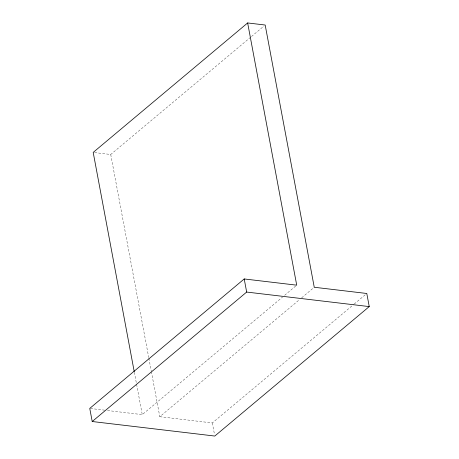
<?xml version="1.0" encoding="UTF-8"?>
<svg xmlns="http://www.w3.org/2000/svg" width="459" height="459" viewBox="0 0 459 459"><rect width="100%" height="100%" fill="white"/><g stroke="black" fill="none" stroke-linecap="round" stroke-linejoin="round"><path stroke-width="0.34" stroke-dasharray="2.29 1.72" d="M94.594 152.572L110.728 154.482L250.941 36.967M251.486 36.508L264.086 25.945M107.498 410.507L142.267 414.632L282.48 297.111M284.672 295.275L296.721 285.177M151.361 371.595L159.801 416.709L299.469 299.652M301.661 297.811L314.254 287.254M159.801 416.709L212.333 422.94L353.642 304.501M354.193 304.042L366.787 293.485M90.469 408.487L104.658 410.174M212.333 422.94L214.531 434.667M110.728 154.482L148.722 357.498M148.854 358.204L151.229 370.889M134.355 372.335L136.466 383.615M136.598 384.321L142.267 414.632"/><path stroke-width="0.69" d="M247.648 22.95L296.721 285.177L244.211 278.952L89.757 408.407L92.213 421.517L214.789 436.05L369.243 306.595L366.787 293.485L314.254 287.254L265.182 25.027L247.648 22.95L93.194 152.405L134.223 371.629M92.213 421.517L246.667 292.062L369.243 306.595M244.211 278.952L246.667 292.062"/></g></svg>
